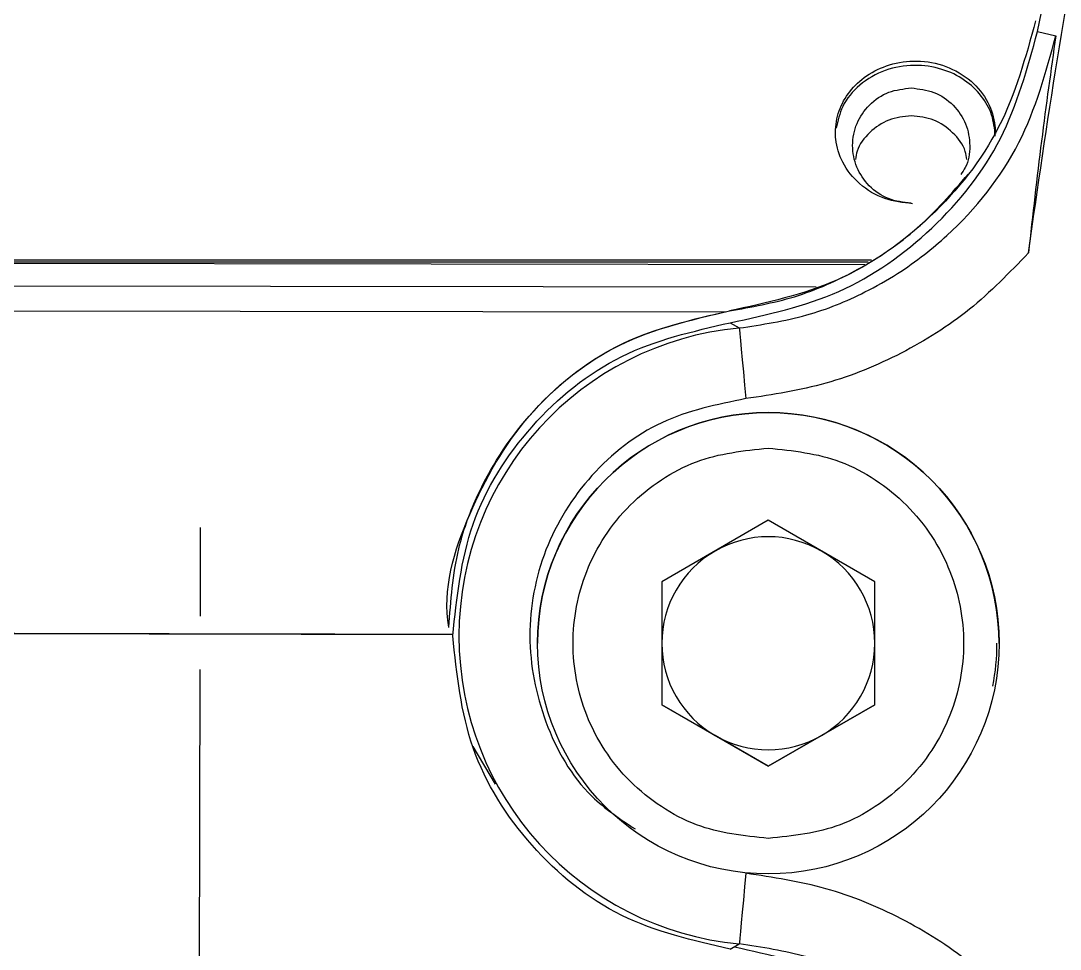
# Model space of a CAD drawing. Header units: millimetres. Extents: x 2063 to 4500, y 825 to 2548.
# Drawn here: x 2689.41 to 2718.69, y 2233.72 to 2259.88 of the extents above; entities that cross this region are included whole.
import ezdxf

# ---------------------------------------------------------------- set-up
doc = ezdxf.new("R2010")
doc.units = ezdxf.units.MM
doc.linetypes.add('AM_ISO08W050', pattern=[18, 12, -1.5, 3, -1.5])
doc.layers.add('AM_7', color=4, linetype='AM_ISO08W050', lineweight=25)

msp = doc.modelspace()

# ---------------------------------------------------------------- linework, layer by layer
at = {"color": 7, "linetype": 'Continuous', "lineweight": 25}
for p, q in [((2718.045, 2259.578), (2718.562, 2259.459)), ((2676.446, 2253.069), (2713.183, 2253.018)), ((2677.606, 2253.15), (2713.375, 2253.151)), ((2713.276, 2253.082), (2677.606, 2253.082)), ((2711.816, 2252.377), (2676.433, 2252.426)), ((2709.255, 2251.674), (2676.432, 2251.719)), ((2709.368, 2251.708), (2709.368, 2251.708)), ((2709.394, 2251.376), (2709.644, 2251.227)), ((2710.464, 2245.809), (2707.464, 2244.077)), ((2713.464, 2244.077), (2710.464, 2245.809)), ((2707.464, 2244.077), (2707.464, 2240.613)), ((2713.464, 2240.613), (2713.464, 2244.077)), ((2701.465, 2242.785), (2701.465, 2242.785)), ((2676.137, 2242.644), (2701.582, 2242.589)), ((2703.964, 2242.352), (2703.964, 2242.352)), ((2704.024, 2242.352), (2704.024, 2242.352)), ((2716.964, 2242.338), (2716.964, 2242.338)), ((2707.464, 2240.613), (2710.464, 2238.881)), ((2708.964, 2239.747), (2707.464, 2240.613)), ((2710.464, 2238.881), (2713.464, 2240.613)), ((2713.464, 2240.613), (2711.964, 2239.747)), ((2710.464, 2238.881), (2708.964, 2239.747)), ((2711.964, 2239.747), (2710.464, 2238.881)), ((2702.779, 2238.378), (2702.146, 2239.433)), ((2710.464, 2238.881), (2710.464, 2238.881)), ((2709.394, 2233.725), (2709.644, 2233.874))]:
    msp.add_line(p, q, dxfattribs=at)
at = {"color": 7, "linetype": 'Continuous', "lineweight": 25, "flags": 128}
for points in [[(2709.644, 2251.227), (2709.649, 2251.183), (2709.66, 2251.066), (2709.677, 2250.879), (2709.701, 2250.632), (2709.729, 2250.331), (2709.761, 2249.99), (2709.796, 2249.62), (2709.833, 2249.236)], [(2709.833, 2235.865), (2709.796, 2235.48), (2709.761, 2235.111), (2709.729, 2234.769), (2709.701, 2234.469), (2709.677, 2234.221), (2709.66, 2234.035), (2709.649, 2233.918), (2709.644, 2233.874)]]:
    msp.add_lwpolyline(points, dxfattribs=at)
at = {"color": 7, "linetype": 'Continuous', "lineweight": 25}
msp.add_circle((2710.464, 2242.345), 6.5, dxfattribs=at)
for centre, radius, start, end in [((2710.465, 2242.55), 8.715, 95.4025, 264.5975), ((2710.464, 2242.345), 6.5, 90, 179.9388), ((2710.464, 2242.345), 6.5, 359.9388, 90), ((2710.464, 2242.345), 3, 60, 120), ((2710.464, 2242.345), 3, 120, 180), ((2710.464, 2242.345), 3, 0, 60), ((2710.464, 2242.345), 3, 180, 240), ((2710.464, 2242.345), 3, 300, 0), ((2710.464, 2242.345), 3, 240, 300)]:
    msp.add_arc(centre, radius, start, end, dxfattribs=at)
msp.add_ellipse((2710.464, 2242.345), major_axis=(0.003, 6.44), ratio=0.999991, start_param=4.523527, end_param=4.712923, dxfattribs=at)
for points in [[(2717.791, 2253.34), (2718.315, 2256.991), (2719.363, 2264.295), (2722.483, 2274.938), (2726.691, 2285.181), (2732.046, 2294.882), (2738.451, 2303.921), (2745.832, 2312.183), (2754.094, 2319.564), (2763.134, 2325.969), (2772.834, 2331.324), (2783.077, 2335.532), (2793.721, 2338.652), (2801.024, 2339.7), (2804.675, 2340.224)], [(2718.045, 2259.578), (2718.633, 2262.492), (2719.809, 2268.32), (2722.561, 2276.814), (2726.009, 2285.043), (2730.209, 2292.914), (2735.054, 2300.415), (2738.829, 2305.008), (2740.716, 2307.305)], [(2717.994, 2259.882), (2717.712, 2258.855), (2717.147, 2256.799), (2715.13, 2254.265), (2712.492, 2252.388), (2710.409, 2251.934), (2709.368, 2251.708)], [(2701.575, 2242.55), (2701.688, 2243.626), (2701.915, 2245.777), (2703.679, 2248.563), (2706.233, 2250.65), (2708.34, 2251.134), (2709.394, 2251.376)], [(2694.465, 2242.604), (2692.905, 2242.608), (2689.786, 2242.614), (2685.289, 2242.624), (2681.081, 2242.633), (2678.71, 2242.638), (2677.524, 2242.641)], [(2709.394, 2233.725), (2708.34, 2233.967), (2706.233, 2234.451), (2703.679, 2236.538), (2701.915, 2239.324), (2701.688, 2241.475), (2701.575, 2242.55)]]:
    msp.add_open_spline(points, degree=3, dxfattribs=at)
for points, knots in [([(2709.394, 2251.376), (2710.44, 2251.603), (2712.528, 2252.055), (2715.177, 2253.933), (2717.198, 2256.478), (2717.763, 2258.544), (2718.045, 2259.578)], [0, 0, 0, 0, 0.250065, 0.499446, 0.749386, 1, 1, 1, 1]), ([(2709.644, 2251.227), (2710.285, 2251.324), (2711.509, 2251.508), (2712.988, 2252.11), (2714.077, 2252.725), (2714.843, 2253.267), (2716.131, 2254.362), (2717.71, 2256.321), (2718.282, 2258.428), (2718.562, 2259.459)], [0, 0, 0, 0, 0.149059, 0.284486, 0.365253, 0.437407, 0.500452, 0.755467, 1, 1, 1, 1]), ([(2718.562, 2259.459), (2718.425, 2258.488), (2718.152, 2256.554), (2717.911, 2254.408), (2717.791, 2253.34)], [0, 0, 0, 0, 0.502443, 1, 1, 1, 1]), ([(2714.522, 2254.729), (2714.258, 2254.76), (2713.719, 2254.823), (2713.018, 2255.247), (2712.533, 2255.849), (2712.371, 2256.385), (2712.345, 2256.879), (2712.428, 2257.355), (2712.737, 2257.913), (2713.23, 2258.37), (2713.887, 2258.682), (2714.668, 2258.79), (2715.481, 2258.64), (2716.193, 2258.228), (2716.676, 2257.626), (2716.844, 2257.092), (2716.854, 2256.801), (2716.856, 2256.738)], [0, 0, 0, 0, 0.079115, 0.162032, 0.239306, 0.308491, 0.327556, 0.389758, 0.452225, 0.518259, 0.590018, 0.6685, 0.751719, 0.834377, 0.911434, 0.980801, 1, 1, 1, 1]), ([(2716.856, 2256.636), (2716.836, 2256.838), (2716.795, 2257.243), (2716.478, 2257.792), (2715.997, 2258.245), (2715.342, 2258.558), (2714.562, 2258.67), (2713.742, 2258.527), (2713.027, 2258.118), (2712.526, 2257.527), (2712.423, 2257.065), (2712.376, 2256.854)], [0, 0, 0, 0, 0.09445, 0.189255, 0.289699, 0.400142, 0.521765, 0.650668, 0.779903, 0.899662, 1, 1, 1, 1]), ([(2714.486, 2254.744), (2714.268, 2254.769), (2713.83, 2254.82), (2713.282, 2255.204), (2712.922, 2255.742), (2712.797, 2256.372), (2712.923, 2257.003), (2713.289, 2257.54), (2713.84, 2257.917), (2714.276, 2257.965), (2714.492, 2257.989)], [0, 0, 0, 0, 0.125788, 0.253499, 0.376323, 0.498884, 0.623652, 0.747528, 0.87471, 1, 1, 1, 1]), ([(2714.492, 2257.989), (2714.71, 2257.964), (2715.148, 2257.914), (2715.697, 2257.532), (2716.061, 2256.99), (2716.172, 2256.364), (2716.101, 2255.849), (2715.93, 2255.618), (2715.884, 2255.556)], [0, 0, 0, 0, 0.187724, 0.378458, 0.563522, 0.749196, 0.932504, 1, 1, 1, 1]), ([(2714.491, 2257.206), (2714.274, 2257.182), (2713.841, 2257.135), (2713.303, 2256.757), (2712.974, 2256.342), (2712.929, 2256.053), (2712.917, 2255.975)], [0, 0, 0, 0, 0.296558, 0.593116, 0.889674, 1, 1, 1, 1]), ([(2716.059, 2255.971), (2716.047, 2256.048), (2716.004, 2256.336), (2715.677, 2256.752), (2715.141, 2257.132), (2714.708, 2257.181), (2714.491, 2257.206)], [0, 0, 0, 0, 0.109326, 0.406217, 0.703109, 1, 1, 1, 1]), ([(2709.368, 2251.708), (2709.985, 2251.818), (2711.243, 2252.042), (2713.037, 2252.844), (2714.732, 2253.986), (2715.635, 2255.031), (2716.095, 2255.563)], [0, 0, 0, 0, 0.235613, 0.480811, 0.735604, 1, 1, 1, 1]), ([(2717.791, 2253.34), (2717.257, 2252.787), (2716.193, 2251.686), (2714.236, 2250.466), (2712.107, 2249.58), (2710.592, 2249.351), (2709.833, 2249.236)], [0, 0, 0, 0, 0.250755, 0.499989, 0.749233, 1, 1, 1, 1]), ([(2701.467, 2242.785), (2701.466, 2242.788), (2701.273, 2243.853), (2701.958, 2246.062), (2703.56, 2248.86), (2706.186, 2250.971), (2708.307, 2251.462), (2709.368, 2251.708)], [0, 0, 0, 0, 0.00073, 0.250548, 0.500365, 0.750183, 1, 1, 1, 1]), ([(2701.465, 2242.794), (2701.52, 2243.54), (2701.611, 2244.795), (2702.348, 2246.847), (2703.732, 2248.997), (2706.213, 2250.988), (2708.338, 2251.473), (2709.368, 2251.708)], [0, 0, 0, 0, 0.172166, 0.289576, 0.500537, 0.758124, 1, 1, 1, 1]), ([(2709.833, 2249.236), (2709.019, 2249.07), (2707.39, 2248.737), (2705.384, 2247.162), (2704.059, 2245.033), (2703.591, 2242.544), (2704.072, 2240.092), (2705.171, 2238.139), (2706.286, 2237.396), (2706.711, 2237.112)], [0, 0, 0, 0, 0.151113, 0.302225, 0.453338, 0.604451, 0.755563, 0.906676, 1, 1, 1, 1]), ([(2710.464, 2236.845), (2709.773, 2236.919), (2708.708, 2237.032), (2707.428, 2237.717), (2706.548, 2238.427), (2705.833, 2239.308), (2705.169, 2240.589), (2704.832, 2242.345), (2705.169, 2244.101), (2705.833, 2245.382), (2706.548, 2246.263), (2707.428, 2246.973), (2708.708, 2247.659), (2709.773, 2247.772), (2710.464, 2247.845)], [0, 0, 0, 0, 0.119728, 0.18418, 0.25, 0.31582, 0.380272, 0.5, 0.619728, 0.68418, 0.75, 0.81582, 0.880272, 1, 1, 1, 1]), ([(2710.464, 2247.845), (2711.156, 2247.772), (2712.221, 2247.659), (2713.501, 2246.973), (2714.381, 2246.263), (2715.096, 2245.382), (2715.76, 2244.101), (2716.097, 2242.345), (2715.76, 2240.589), (2715.096, 2239.308), (2714.381, 2238.427), (2713.501, 2237.717), (2712.221, 2237.032), (2711.156, 2236.919), (2710.464, 2236.845)], [0, 0, 0, 0, 0.119728, 0.18418, 0.25, 0.31582, 0.380272, 0.5, 0.619728, 0.68418, 0.75, 0.81582, 0.880272, 1, 1, 1, 1]), ([(2701.582, 2242.589), (2700.764, 2242.591), (2698.464, 2242.596), (2696.032, 2242.601), (2694.465, 2242.604)], [0, 0, 0, 0, 0.3552627, 1, 1, 1, 1]), ([(2717.791, 2231.761), (2717.257, 2232.313), (2716.193, 2233.415), (2714.236, 2234.635), (2712.107, 2235.521), (2710.592, 2235.75), (2709.833, 2235.865)], [0, 0, 0, 0, 0.250755, 0.499989, 0.749233, 1, 1, 1, 1]), ([(2709.51, 2233.794), (2710.488, 2233.575), (2712.506, 2233.123), (2715.081, 2231.263), (2717.087, 2228.723), (2717.643, 2226.665), (2717.921, 2225.635)], [0, 0, 0, 0, 0.238689, 0.49246, 0.74623, 1, 1, 1, 1]), ([(2718.562, 2225.642), (2718.287, 2226.676), (2717.917, 2228.068), (2716.962, 2229.603), (2716.283, 2230.483), (2715.468, 2231.322), (2714.45, 2232.148), (2713.138, 2232.931), (2711.509, 2233.593), (2710.285, 2233.777), (2709.644, 2233.874)], [0, 0, 0, 0, 0.24429, 0.329036, 0.41449, 0.500125, 0.597992, 0.71577, 0.851072, 1, 1, 1, 1])]:
    msp.add_open_spline(points, degree=3, knots=knots, dxfattribs=at)
at = {"layer": 'AM_7'}
msp.add_line((2694.245, 2139.605), (2694.471, 2245.604), dxfattribs=at)

doc.saveas('drawing.dxf')
